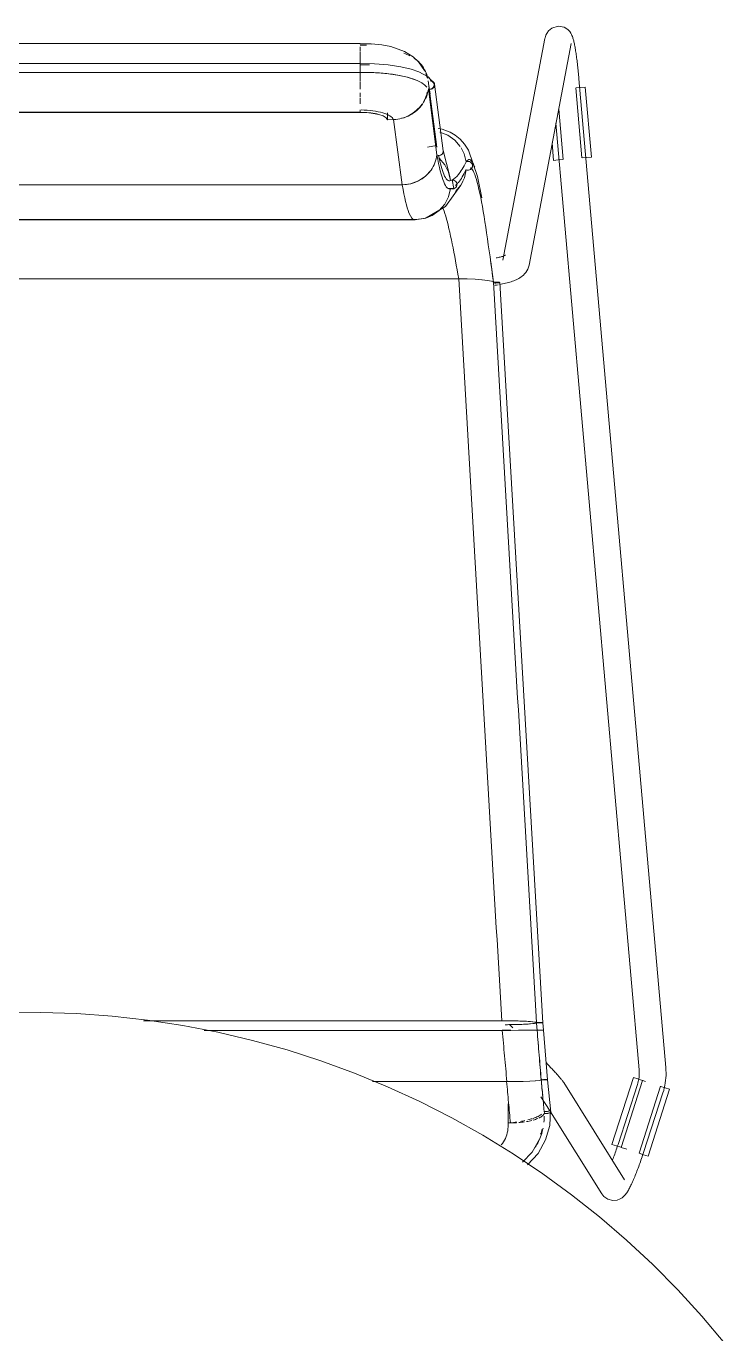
# Model space of a CAD drawing. Header units: millimetres. Extents: x 79795 to 317870, y -36033 to 97293.
# Drawn here: x 220552 to 220865, y 32008 to 32594 of the extents above; entities that cross this region are included whole.
import ezdxf

# ---------------------------------------------------------------- set-up
doc = ezdxf.new("R2010")
doc.units = ezdxf.units.MM
doc.header["$MEASUREMENT"] = 0
doc.layers.add('I-FURN', color=8, linetype='CONTINUOUS', lineweight=9)

msp = doc.modelspace()

# ---------------------------------------------------------------- linework, layer by layer
at = {"layer": 'I-FURN'}
for p, q in [((220785.97, 32591.92), (220785.22, 32590.84)), ((220787.55, 32593.24), (220785.97, 32591.92)), ((220787.55, 32593.24), (220790.3, 32594.08)), ((220790.3, 32594.08), (220793.06, 32593.59)), ((220793.06, 32593.59), (220794.71, 32592.55)), ((220794.71, 32592.55), (220795.57, 32591.64)), ((220795.57, 32591.64), (220796.04, 32590.94)), ((220701.5, 32586.3), (220406.65, 32586.3)), ((220701.5, 32586.3), (220706.53, 32586.19)), ((220701.5, 32586.13), (220701.5, 32586.3)), ((220701.5, 32586.28), (220701.5, 32586)), ((220706.53, 32586.19), (220711.35, 32585.68)), ((220784.41, 32588.48), (220765.59, 32489.19)), ((220777.38, 32486.96), (220796.2, 32586.25)), ((220784.5, 32588.9), (220784.41, 32588.48)), ((220784.63, 32589.42), (220784.5, 32588.9)), ((220784.85, 32590.04), (220784.63, 32589.42)), ((220785.22, 32590.84), (220784.85, 32590.04)), ((220796.04, 32590.94), (220796.35, 32590.38)), ((220796.35, 32590.38), (220796.56, 32589.9)), ((220796.56, 32589.9), (220796.73, 32589.48)), ((220796.73, 32589.48), (220796.87, 32589.07)), ((220796.87, 32589.07), (220797, 32588.68)), ((220797, 32588.68), (220797.11, 32588.28)), ((220797.11, 32588.28), (220797.22, 32587.88)), ((220797.22, 32587.88), (220797.33, 32587.47)), ((220797.33, 32587.47), (220797.43, 32587.04)), ((220797.43, 32587.04), (220797.52, 32586.6)), ((220797.52, 32586.6), (220797.62, 32586.14)), ((220797.62, 32586.14), (220797.72, 32585.66)), ((220701.5, 32584.81), (220701.5, 32583.05)), ((220701.5, 32582.78), (220701.5, 32580.2)), ((220701.5, 32577.02), (220701.5, 32580.04)), ((220701.5, 32580.03), (220701.5, 32577.02)), ((220711.35, 32585.68), (220715.39, 32584.89)), ((220715.39, 32584.89), (220721.44, 32582.76)), ((220721.44, 32582.76), (220725.32, 32580.37)), ((220725.32, 32580.37), (220727.79, 32578.08)), ((220797.72, 32585.66), (220797.81, 32585.16)), ((220797.81, 32585.16), (220797.91, 32584.65)), ((220797.91, 32584.65), (220798, 32584.12)), ((220798, 32584.12), (220798.09, 32583.56)), ((220798.09, 32583.56), (220798.18, 32583)), ((220798.18, 32583), (220798.28, 32582.41)), ((220798.28, 32582.41), (220798.37, 32581.81)), ((220798.37, 32581.81), (220798.46, 32581.19)), ((220798.46, 32581.19), (220798.55, 32580.55)), ((220798.55, 32580.55), (220798.64, 32579.9)), ((220798.64, 32579.9), (220798.72, 32579.24)), ((220701.5, 32577.26), (220406.65, 32577.26)), ((220701.5, 32577.26), (220708.04, 32577.17)), ((220701.5, 32577.19), (220701.5, 32577.26)), ((220701.5, 32577.26), (220701.5, 32573.3)), ((220701.5, 32576.99), (220701.5, 32577.19)), ((220701.5, 32576.69), (220701.5, 32576.99)), ((220701.5, 32576.3), (220701.5, 32576.69)), ((220701.5, 32575.85), (220701.5, 32576.3)), ((220701.5, 32575.35), (220701.5, 32575.85)), ((220701.5, 32574.85), (220701.5, 32575.35)), ((220701.5, 32574.38), (220701.5, 32574.85)), ((220701.5, 32573.96), (220701.5, 32574.38)), ((220708.04, 32577.17), (220714.16, 32576.68)), ((220714.16, 32576.68), (220719.79, 32575.83)), ((220719.79, 32575.83), (220724.48, 32574.74)), ((220724.48, 32574.74), (220727.93, 32573.57)), ((220727.79, 32578.08), (220730.47, 32574.18)), ((220730.47, 32574.18), (220730.57, 32573.98)), ((220798.72, 32579.24), (220798.81, 32578.57)), ((220798.81, 32578.57), (220798.9, 32577.88)), ((220798.9, 32577.88), (220798.98, 32577.18)), ((220798.98, 32577.18), (220799.06, 32576.47)), ((220799.06, 32576.47), (220799.15, 32575.75)), ((220799.15, 32575.75), (220799.23, 32575.02)), ((220799.23, 32575.02), (220799.3, 32574.29)), ((220799.3, 32574.29), (220799.38, 32573.55)), ((220406.65, 32573.3), (220701.5, 32573.3)), ((220701.5, 32573.63), (220701.5, 32573.96)), ((220701.5, 32573.41), (220701.5, 32573.63)), ((220701.5, 32573.3), (220701.5, 32573.41)), ((220701.5, 32569.51), (220701.5, 32573.33)), ((220701.5, 32573.33), (220701.5, 32569.51)), ((220707.73, 32573.22), (220701.5, 32573.3)), ((220701.5, 32569.32), (220701.5, 32565.76)), ((220714.29, 32572.69), (220707.73, 32573.22)), ((220718.3, 32572.09), (220714.29, 32572.69)), ((220722.74, 32571.13), (220718.3, 32572.09)), ((220726.17, 32570.03), (220722.74, 32571.13)), ((220727.93, 32573.57), (220732.05, 32571.39)), ((220732.05, 32571.39), (220734.6, 32568.49)), ((220735.96, 32539.85), (220732.11, 32569.55)), ((220732.27, 32568.36), (220732.89, 32563.58)), ((220799.38, 32573.55), (220799.45, 32572.81)), ((220799.45, 32572.81), (220799.53, 32572.06)), ((220799.53, 32572.06), (220799.6, 32571.31)), ((220799.6, 32571.31), (220799.66, 32570.56)), ((220799.66, 32570.56), (220799.68, 32570.4)), ((220838.62, 32127.08), (220799.68, 32570.4)), ((220701.5, 32564.13), (220701.5, 32562.29)), ((220732.14, 32566.01), (220735.98, 32536.31)), ((220738.81, 32538.21), (220734.95, 32567.99)), ((220798.26, 32566.42), (220801.02, 32535.01)), ((220798.38, 32566.43), (220800.45, 32566.61)), ((220800.45, 32566.61), (220802.49, 32566.79)), ((220802.49, 32566.79), (220805.25, 32535.38)), ((220701.5, 32561.77), (220701.5, 32559.31)), ((220792.57, 32534.27), (220790.59, 32556.87)), ((220701.5, 32555.46), (220406.65, 32555.46)), ((220406.65, 32555.4), (220701.5, 32555.4)), ((220701.5, 32555.4), (220704.54, 32555.29)), ((220704.54, 32555.29), (220707.39, 32554.97)), ((220707.39, 32554.97), (220709.88, 32554.46)), ((220709.88, 32554.46), (220711.87, 32553.79)), ((220711.87, 32553.79), (220713.22, 32553)), ((220713.22, 32553), (220713.86, 32552.14)), ((220713.86, 32552.14), (220713.86, 32555.15)), ((220713.86, 32552.14), (220716.57, 32552.21)), ((220716.57, 32552.21), (220720.43, 32522.93)), ((220789.38, 32550.53), (220826.67, 32126.03)), ((220738.35, 32547.89), (220736.57, 32548.12)), ((220740.87, 32545.15), (220737.36, 32546.55)), ((220741.95, 32546.59), (220738.35, 32547.89)), ((220743.95, 32542.97), (220740.87, 32545.15)), ((220744.22, 32545.25), (220741.95, 32546.59)), ((220746.38, 32543.47), (220744.22, 32545.25)), ((220735.83, 32540.63), (220731.77, 32539.83)), ((220738.76, 32538.45), (220738.57, 32538.89)), ((220746.43, 32540.15), (220743.95, 32542.97)), ((220748.38, 32541.23), (220746.38, 32543.47)), ((220748.17, 32536.83), (220746.85, 32539.5)), ((220750.19, 32538.4), (220748.38, 32541.23)), ((220787.65, 32541.79), (220788.34, 32533.9)), ((220736.45, 32536.15), (220736.95, 32536.11)), ((220736.95, 32536.11), (220737.44, 32536.19)), ((220739.47, 32531.94), (220736.97, 32534.81)), ((220737.44, 32536.19), (220737.89, 32536.38)), ((220737.89, 32536.38), (220738.27, 32536.69)), ((220738.27, 32536.69), (220738.57, 32537.07)), ((220738.57, 32537.07), (220738.76, 32537.51)), ((220738.82, 32537.98), (220738.76, 32538.45)), ((220738.76, 32537.51), (220738.82, 32537.98)), ((220738.79, 32538.29), (220741.76, 32526.68)), ((220749.08, 32533.2), (220748.17, 32536.83)), ((220749.08, 32533.2), (220749.55, 32533.36)), ((220749.55, 32533.36), (220749.08, 32533.2)), ((220750.05, 32533.41), (220749.55, 32533.36)), ((220749.55, 32533.36), (220750.05, 32533.4)), ((220750.54, 32533.33), (220750.05, 32533.41)), ((220750.05, 32533.4), (220750.54, 32533.33)), ((220754.18, 32526.69), (220750.19, 32538.4)), ((220750.54, 32533.33), (220750.99, 32533.13)), ((220751, 32533.14), (220750.54, 32533.33)), ((220750.99, 32533.13), (220751.38, 32532.83)), ((220751.39, 32532.83), (220751, 32533.14)), ((220790.38, 32534.08), (220788.34, 32533.9)), ((220792.45, 32534.26), (220790.38, 32534.08)), ((220803.21, 32535.2), (220801.14, 32535.02)), ((220805.25, 32535.38), (220803.21, 32535.2)), ((220730.86, 32526.8), (220733.35, 32529.54)), ((220741.23, 32528.54), (220739.47, 32531.94)), ((220742.12, 32524.83), (220741.23, 32528.54)), ((220749.13, 32529.71), (220748.34, 32526.1)), ((220748.35, 32526.1), (220749.13, 32529.71)), ((220749.6, 32529.56), (220749.13, 32529.71)), ((220749.13, 32529.71), (220749.6, 32529.56)), ((220750.1, 32529.53), (220749.6, 32529.56)), ((220749.6, 32529.56), (220750.1, 32529.53)), ((220750.59, 32529.62), (220750.1, 32529.53)), ((220750.1, 32529.53), (220750.6, 32529.62)), ((220751.04, 32529.83), (220750.59, 32529.62)), ((220750.6, 32529.62), (220751.05, 32529.83)), ((220751.42, 32530.15), (220751.04, 32529.83)), ((220751.05, 32529.83), (220751.42, 32530.15)), ((220751.38, 32532.83), (220751.68, 32532.43)), ((220751.69, 32532.43), (220751.39, 32532.83)), ((220751.71, 32530.55), (220751.42, 32530.15)), ((220751.42, 32530.15), (220751.71, 32530.55)), ((220751.68, 32532.43), (220751.88, 32531.98)), ((220751.88, 32531.98), (220751.69, 32532.43)), ((220751.89, 32531.01), (220751.71, 32530.55)), ((220751.71, 32530.55), (220751.9, 32531.01)), ((220751.88, 32531.98), (220751.95, 32531.5)), ((220751.95, 32531.5), (220751.88, 32531.98)), ((220751.95, 32531.5), (220751.89, 32531.01)), ((220751.9, 32531.01), (220751.95, 32531.5)), ((220720.43, 32522.93), (220387.72, 32522.93)), ((220387.72, 32522.93), (220720.43, 32522.93)), ((220720.43, 32522.93), (220724.2, 32523.41)), ((220724.2, 32523.41), (220727.75, 32524.72)), ((220727.75, 32524.72), (220730.86, 32526.8)), ((220739.77, 32513.16), (220746.75, 32522.7)), ((220741.05, 32521.31), (220743.93, 32521.35)), ((220741.23, 32517.61), (220742.12, 32521.32)), ((220741.76, 32526.68), (220742.09, 32524.81)), ((220742.12, 32524.83), (220742.59, 32524.99)), ((220742.59, 32524.99), (220742.12, 32524.83)), ((220742.59, 32521.16), (220742.12, 32521.32)), ((220742.12, 32521.32), (220742.59, 32521.16)), ((220742.59, 32524.99), (220743.08, 32525.03)), ((220743.09, 32525.03), (220742.59, 32524.99)), ((220743.63, 32521.22), (220742.8, 32525.11)), ((220743.08, 32525.03), (220743.58, 32524.94)), ((220743.58, 32521.21), (220743.08, 32521.12)), ((220743.58, 32524.95), (220743.09, 32525.03)), ((220743.09, 32521.12), (220743.58, 32521.2)), ((220744.03, 32524.75), (220743.58, 32524.95)), ((220743.58, 32524.94), (220744.03, 32524.74)), ((220744.03, 32521.41), (220743.58, 32521.21)), ((220743.58, 32521.2), (220744.03, 32521.41)), ((220744.41, 32524.43), (220744.03, 32524.75)), ((220744.03, 32524.74), (220744.41, 32524.43)), ((220744.41, 32521.72), (220744.03, 32521.41)), ((220744.03, 32521.41), (220744.41, 32521.72)), ((220746.69, 32522.78), (220744.3, 32519.94)), ((220744.3, 32519.94), (220746.71, 32522.77)), ((220744.41, 32524.43), (220744.7, 32524.03)), ((220744.71, 32524.03), (220744.41, 32524.43)), ((220744.7, 32522.12), (220744.41, 32521.72)), ((220744.41, 32521.72), (220744.71, 32522.12)), ((220744.7, 32524.03), (220744.89, 32523.57)), ((220744.89, 32522.59), (220744.7, 32522.12)), ((220744.9, 32523.57), (220744.71, 32524.03)), ((220744.71, 32522.12), (220744.9, 32522.58)), ((220744.89, 32523.57), (220744.96, 32523.08)), ((220744.96, 32523.08), (220744.89, 32522.59)), ((220744.96, 32523.08), (220744.9, 32523.57)), ((220744.9, 32522.58), (220744.96, 32523.08)), ((220748.34, 32526.1), (220746.69, 32522.78)), ((220746.71, 32522.77), (220748.35, 32526.1)), ((220746.75, 32522.7), (220747.64, 32524.45)), ((220756.08, 32517.03), (220754.18, 32526.69)), ((220741.22, 32517.61), (220739.47, 32514.22)), ((220739.47, 32514.21), (220741.23, 32517.61)), ((220743.08, 32521.12), (220742.59, 32521.16)), ((220742.59, 32521.16), (220743.09, 32521.12)), ((220731.12, 32508.05), (220739.77, 32513.16)), ((220736.96, 32511.35), (220733.83, 32509.18)), ((220733.83, 32509.17), (220736.97, 32511.34)), ((220739.47, 32514.22), (220736.96, 32511.35)), ((220736.97, 32511.34), (220739.47, 32514.21)), ((220726.47, 32507.33), (220381.68, 32507.33)), ((220381.68, 32507.33), (220726.47, 32507.33)), ((220382.22, 32507.18), (220687.02, 32507.18)), ((220687.02, 32507.18), (220725.93, 32507.18)), ((220725.93, 32507.18), (220730.97, 32507.98)), ((220730.26, 32507.81), (220726.47, 32507.33)), ((220726.47, 32507.33), (220730.26, 32507.8)), ((220733.83, 32509.18), (220730.26, 32507.81)), ((220730.26, 32507.8), (220733.83, 32509.17)), ((220730.97, 32507.98), (220734.14, 32509.35)), ((220763.04, 32490.22), (220762.55, 32490.12)), ((220763.51, 32490.32), (220763.04, 32490.22)), ((220763.96, 32490.42), (220763.51, 32490.32)), ((220764.38, 32490.53), (220763.96, 32490.42)), ((220764.78, 32490.64), (220764.38, 32490.53)), ((220765.14, 32490.74), (220764.78, 32490.64)), ((220765.48, 32490.85), (220765.14, 32490.74)), ((220765.78, 32490.96), (220765.48, 32490.85)), ((220766.05, 32491.06), (220765.78, 32490.96)), ((220766.28, 32491.16), (220766.05, 32491.06)), ((220766.48, 32491.24), (220766.28, 32491.16)), ((220766.63, 32491.32), (220766.48, 32491.24)), ((220766.72, 32491.36), (220766.63, 32491.32)), ((220766.79, 32491.41), (220766.72, 32491.36)), ((220766.81, 32491.42), (220766.79, 32491.41)), ((220777.38, 32486.96), (220777.13, 32485.97)), ((220745.78, 32480.83), (220362.38, 32480.83)), ((220362.38, 32480.83), (220745.78, 32480.83)), ((220749.54, 32480.77), (220745.78, 32480.83)), ((220745.85, 32480.83), (220749.55, 32480.77)), ((220753.08, 32480.62), (220749.54, 32480.77)), ((220749.61, 32480.77), (220753.08, 32480.62)), ((220756.18, 32480.38), (220753.08, 32480.62)), ((220753.13, 32480.62), (220756.18, 32480.38)), ((220758.68, 32480.07), (220756.18, 32480.38)), ((220756.21, 32480.38), (220758.68, 32480.07)), ((220771.58, 32480.38), (220771.02, 32480.13)), ((220772.14, 32480.66), (220771.58, 32480.38)), ((220772.67, 32480.95), (220772.14, 32480.66)), ((220773.21, 32481.27), (220772.67, 32480.95)), ((220773.75, 32481.63), (220773.21, 32481.27)), ((220774.28, 32482.03), (220773.75, 32481.63)), ((220774.81, 32482.48), (220774.28, 32482.03)), ((220775.33, 32483), (220774.81, 32482.48)), ((220775.84, 32483.6), (220775.33, 32483)), ((220776.32, 32484.29), (220775.84, 32483.6)), ((220776.76, 32485.08), (220776.32, 32484.29)), ((220777.13, 32485.97), (220776.76, 32485.08)), ((220760.42, 32479.7), (220758.68, 32480.07)), ((220758.69, 32480.07), (220760.42, 32479.7)), ((220761.33, 32479.3), (220760.42, 32479.7)), ((220760.42, 32479.7), (220761.33, 32479.3)), ((220761.8, 32479.32), (220761.33, 32479.3)), ((220761.33, 32479.3), (220761.8, 32479.32)), ((220762.29, 32479.32), (220761.8, 32479.32)), ((220761.8, 32479.32), (220762.3, 32479.32)), ((220761.83, 32478.9), (220762.33, 32478.9)), ((220762.34, 32478.9), (220761.84, 32478.9)), ((220762.67, 32477.98), (220761.94, 32477.88)), ((220762.79, 32479.31), (220762.29, 32479.32)), ((220762.3, 32479.32), (220762.79, 32479.31)), ((220762.33, 32478.9), (220762.82, 32478.91)), ((220762.83, 32478.91), (220762.34, 32478.9)), ((220763.38, 32478.09), (220762.67, 32477.98)), ((220763.24, 32479.29), (220762.79, 32479.31)), ((220762.79, 32479.31), (220763.24, 32479.29)), ((220762.82, 32478.91), (220763.27, 32478.93)), ((220763.28, 32478.93), (220762.83, 32478.91)), ((220763.63, 32479.26), (220763.24, 32479.29)), ((220763.24, 32479.29), (220763.63, 32479.26)), ((220763.27, 32478.93), (220763.65, 32478.96)), ((220763.66, 32478.96), (220763.28, 32478.93)), ((220763.92, 32479.22), (220763.63, 32479.26)), ((220763.63, 32479.26), (220763.93, 32479.22)), ((220763.65, 32478.96), (220763.94, 32479.01)), ((220763.95, 32479.01), (220763.66, 32478.96)), ((220764.12, 32479.17), (220763.92, 32479.22)), ((220763.93, 32479.22), (220764.12, 32479.17)), ((220763.94, 32479.01), (220764.13, 32479.06)), ((220764.13, 32479.06), (220763.95, 32479.01)), ((220764.78, 32478.33), (220764.09, 32478.2)), ((220764.19, 32479.11), (220764.12, 32479.17)), ((220764.12, 32479.17), (220764.19, 32479.11)), ((220764.13, 32479.06), (220764.19, 32479.11)), ((220764.19, 32479.11), (220764.13, 32479.06)), ((220783.48, 32147.2), (220764.19, 32479.11)), ((220765.46, 32478.46), (220764.78, 32478.33)), ((220766.13, 32478.61), (220765.46, 32478.46)), ((220766.79, 32478.76), (220766.13, 32478.61)), ((220767.43, 32478.92), (220766.79, 32478.76)), ((220768.06, 32479.09), (220767.43, 32478.92)), ((220768.68, 32479.28), (220768.06, 32479.09)), ((220769.28, 32479.47), (220768.68, 32479.28)), ((220769.87, 32479.68), (220769.28, 32479.47)), ((220770.45, 32479.9), (220769.87, 32479.68)), ((220771.02, 32480.13), (220770.45, 32479.9)), ((220558.39, 32151.77), (220542.4, 32151.62)), ((220574.39, 32151.28), (220558.39, 32151.77)), ((220590.34, 32150.14), (220574.39, 32151.28)), ((220606.25, 32148.38), (220590.34, 32150.14)), ((220765.03, 32148.1), (220604.45, 32148.1)), ((220604.45, 32148.1), (220765.03, 32148.1)), ((220622.06, 32145.97), (220606.25, 32148.38)), ((220637.77, 32142.94), (220622.06, 32145.97)), ((220768.81, 32148.07), (220765.03, 32148.1)), ((220766.57, 32146.31), (220768.82, 32146.34)), ((220769.99, 32144.93), (220768.52, 32146.46)), ((220772.38, 32147.99), (220768.81, 32148.07)), ((220768.82, 32146.34), (220772.37, 32146.41)), ((220772.37, 32146.41), (220775.49, 32146.54)), ((220775.51, 32147.87), (220772.38, 32147.99)), ((220775.49, 32146.54), (220777.99, 32146.7)), ((220778.01, 32147.71), (220775.51, 32147.87)), ((220777.99, 32146.7), (220779.74, 32146.89)), ((220779.76, 32147.51), (220778.01, 32147.71)), ((220779.74, 32146.89), (220780.64, 32147.1)), ((220780.65, 32147.3), (220779.76, 32147.51)), ((220780.64, 32147.1), (220781.11, 32147.09)), ((220781.12, 32147.31), (220780.65, 32147.3)), ((220781.11, 32147.09), (220781.6, 32147.09)), ((220781.61, 32147.31), (220781.12, 32147.31)), ((220781.6, 32147.09), (220782.09, 32147.1)), ((220782.1, 32147.31), (220781.61, 32147.31)), ((220782.09, 32147.1), (220782.55, 32147.11)), ((220782.55, 32147.3), (220782.1, 32147.31)), ((220782.93, 32147.28), (220782.55, 32147.3)), ((220782.55, 32147.11), (220782.93, 32147.13)), ((220783.23, 32147.26), (220782.93, 32147.28)), ((220782.93, 32147.13), (220783.22, 32147.15)), ((220783.22, 32147.15), (220783.41, 32147.17)), ((220783.42, 32147.23), (220783.23, 32147.26)), ((220783.41, 32147.17), (220783.48, 32147.2)), ((220783.48, 32147.2), (220783.42, 32147.23)), ((220783.49, 32147.2), (220783.75, 32143.84)), ((220765.29, 32143.78), (220631.55, 32143.78)), ((220631.55, 32143.78), (220765.29, 32143.78)), ((220653.35, 32139.28), (220637.77, 32142.94)), ((220769.08, 32143.78), (220765.29, 32143.78)), ((220765.29, 32143.78), (220769.08, 32143.78)), ((220765.3, 32143.91), (220769.08, 32143.91)), ((220769.08, 32143.91), (220765.3, 32143.91)), ((220772.64, 32143.79), (220769.08, 32143.78)), ((220769.08, 32143.78), (220772.65, 32143.79)), ((220772.64, 32143.9), (220775.76, 32143.89)), ((220775.77, 32143.89), (220772.64, 32143.9)), ((220775.78, 32143.8), (220772.65, 32143.79)), ((220772.65, 32143.79), (220775.78, 32143.8)), ((220775.76, 32143.89), (220778.26, 32143.88)), ((220778.27, 32143.88), (220775.77, 32143.89)), ((220778.28, 32143.81), (220775.78, 32143.8)), ((220775.78, 32143.8), (220778.28, 32143.81)), ((220778.26, 32143.88), (220780.01, 32143.87)), ((220780.02, 32143.87), (220778.27, 32143.88)), ((220780.03, 32143.82), (220778.28, 32143.81)), ((220778.28, 32143.81), (220780.03, 32143.82)), ((220780.92, 32143.84), (220780.03, 32143.82)), ((220780.03, 32143.82), (220780.92, 32143.84)), ((220780.91, 32143.85), (220781.38, 32143.85)), ((220781.38, 32143.85), (220780.91, 32143.85)), ((220781.39, 32143.84), (220780.92, 32143.84)), ((220780.92, 32143.84), (220781.39, 32143.84)), ((220781.38, 32143.85), (220781.88, 32143.85)), ((220781.88, 32143.85), (220781.38, 32143.85)), ((220781.88, 32143.84), (220781.39, 32143.84)), ((220781.39, 32143.84), (220781.89, 32143.84)), ((220781.88, 32143.85), (220782.37, 32143.85)), ((220782.37, 32143.85), (220781.88, 32143.85)), ((220782.37, 32143.84), (220781.88, 32143.84)), ((220781.89, 32143.84), (220782.38, 32143.84)), ((220782.37, 32143.85), (220782.82, 32143.85)), ((220782.82, 32143.85), (220782.37, 32143.85)), ((220782.82, 32143.84), (220782.37, 32143.84)), ((220782.38, 32143.84), (220782.83, 32143.84)), ((220782.82, 32143.85), (220783.2, 32143.85)), ((220783.2, 32143.85), (220782.82, 32143.85)), ((220783.21, 32143.84), (220782.82, 32143.84)), ((220782.83, 32143.84), (220783.21, 32143.84)), ((220783.5, 32143.84), (220783.21, 32143.84)), ((220783.21, 32143.84), (220783.5, 32143.84)), ((220783.68, 32143.85), (220783.75, 32143.84)), ((220783.76, 32143.84), (220783.69, 32143.85)), ((220783.75, 32143.84), (220783.69, 32143.84)), ((220783.69, 32143.84), (220783.76, 32143.84)), ((220785.58, 32121.64), (220783.76, 32143.84)), ((220668.76, 32135), (220653.35, 32139.28)), ((220683.99, 32130.11), (220668.76, 32135)), ((220699.02, 32124.61), (220683.99, 32130.11)), ((220785.55, 32128.68), (220785.11, 32129.15)), ((220785.99, 32128.22), (220785.55, 32128.68)), ((220713.81, 32118.51), (220699.02, 32124.61)), ((220786.41, 32127.77), (220785.99, 32128.22)), ((220786.82, 32127.32), (220786.41, 32127.77)), ((220787.23, 32126.89), (220786.82, 32127.32)), ((220787.62, 32126.46), (220787.23, 32126.89)), ((220788, 32126.05), (220787.62, 32126.46)), ((220788.37, 32125.65), (220788, 32126.05)), ((220788.72, 32125.26), (220788.37, 32125.65)), ((220789.06, 32124.88), (220788.72, 32125.26)), ((220789.39, 32124.51), (220789.06, 32124.88)), ((220789.71, 32124.16), (220789.39, 32124.51)), ((220790.01, 32123.83), (220789.71, 32124.16)), ((220790.3, 32123.5), (220790.01, 32123.83)), ((220790.57, 32123.2), (220790.3, 32123.5)), ((220790.83, 32122.9), (220790.57, 32123.2)), ((220791.07, 32122.62), (220790.83, 32122.9)), ((220791.3, 32122.35), (220791.07, 32122.62)), ((220824.19, 32122.61), (220814.5, 32092.61)), ((220824.19, 32122.61), (220826.14, 32121.98)), ((220826.63, 32122.72), (220826.55, 32122.07)), ((220826.69, 32123.38), (220826.63, 32122.72)), ((220826.67, 32126.03), (220826.72, 32125.37)), ((220826.73, 32124.04), (220826.69, 32123.38)), ((220826.72, 32125.37), (220826.74, 32124.71)), ((220826.74, 32124.71), (220826.73, 32124.04)), ((220838.55, 32121.33), (220838.66, 32122.46)), ((220838.63, 32127.03), (220838.63, 32127.08)), ((220838.71, 32125.89), (220838.63, 32127.03)), ((220838.66, 32122.46), (220838.72, 32123.6)), ((220838.74, 32124.75), (220838.71, 32125.89)), ((220838.72, 32123.6), (220838.74, 32124.75)), ((220707.12, 32120.81), (220767.23, 32120.81)), ((220767.23, 32120.81), (220707.12, 32120.81)), ((220728.35, 32111.83), (220713.81, 32118.51)), ((220767.23, 32120.81), (220771, 32120.84)), ((220771, 32120.84), (220767.35, 32120.81)), ((220771.09, 32120.84), (220774.53, 32120.91)), ((220774.53, 32120.91), (220771.09, 32120.84)), ((220774.53, 32120.91), (220777.63, 32121.03)), ((220777.67, 32121.03), (220774.6, 32120.91)), ((220777.63, 32121.03), (220780.11, 32121.18)), ((220780.11, 32121.18), (220777.67, 32121.03)), ((220780.11, 32121.18), (220781.84, 32121.36)), ((220781.84, 32121.36), (220780.13, 32121.18)), ((220781.84, 32121.36), (220782.73, 32121.55)), ((220782.73, 32121.55), (220781.85, 32121.36)), ((220782.73, 32121.55), (220783.2, 32121.54)), ((220783.2, 32121.54), (220782.73, 32121.55)), ((220782.74, 32121.74), (220783.22, 32121.74)), ((220783.22, 32121.74), (220782.75, 32121.74)), ((220783.2, 32121.54), (220783.7, 32121.54)), ((220783.7, 32121.54), (220783.2, 32121.54)), ((220783.7, 32121.54), (220784.19, 32121.54)), ((220784.19, 32121.54), (220783.7, 32121.54)), ((220783.71, 32121.75), (220784.2, 32121.74)), ((220784.21, 32121.74), (220783.72, 32121.75)), ((220784.19, 32121.54), (220784.65, 32121.55)), ((220784.64, 32121.55), (220784.19, 32121.54)), ((220784.2, 32121.74), (220784.66, 32121.73)), ((220784.66, 32121.73), (220784.21, 32121.74)), ((220785.03, 32121.57), (220784.64, 32121.55)), ((220784.65, 32121.55), (220785.03, 32121.57)), ((220785.04, 32121.71), (220784.66, 32121.73)), ((220784.66, 32121.73), (220785.04, 32121.71)), ((220785.03, 32121.57), (220785.33, 32121.59)), ((220785.32, 32121.59), (220785.03, 32121.57)), ((220785.33, 32121.69), (220785.04, 32121.71)), ((220785.04, 32121.71), (220785.33, 32121.69)), ((220785.52, 32121.67), (220785.33, 32121.69)), ((220785.33, 32121.69), (220785.52, 32121.67)), ((220785.33, 32121.59), (220785.52, 32121.62)), ((220785.58, 32121.64), (220785.51, 32121.62)), ((220785.58, 32121.64), (220785.52, 32121.67)), ((220785.52, 32121.67), (220785.58, 32121.64)), ((220785.52, 32121.62), (220785.58, 32121.64)), ((220787.01, 32107.15), (220785.58, 32121.64)), ((220791.52, 32122.1), (220791.3, 32122.35)), ((220791.72, 32121.86), (220791.52, 32122.1)), ((220791.91, 32121.63), (220791.72, 32121.86)), ((220792.09, 32121.41), (220791.91, 32121.63)), ((220792.26, 32121.19), (220792.09, 32121.41)), ((220792.43, 32120.96), (220792.26, 32121.19)), ((220792.62, 32120.7), (220792.43, 32120.96)), ((220792.83, 32120.38), (220792.62, 32120.7)), ((220820.14, 32076.79), (220792.83, 32120.38)), ((220825.93, 32119.46), (220817.22, 32092.65)), ((220818.54, 32091.3), (220828.23, 32121.31)), ((220825.94, 32119.49), (220825.93, 32119.46)), ((220826.13, 32120.13), (220825.94, 32119.49)), ((220826.29, 32120.77), (220826.13, 32120.13)), ((220826.14, 32121.98), (220828.11, 32121.34)), ((220826.43, 32121.41), (220826.29, 32120.77)), ((220826.55, 32122.07), (220826.43, 32121.41)), ((220836.3, 32118.7), (220826.61, 32088.69)), ((220828.33, 32121.27), (220829.49, 32120.9)), ((220840.34, 32117.4), (220830.65, 32087.39)), ((220836.42, 32118.66), (220838.39, 32118.03)), ((220837.34, 32115.76), (220837.67, 32116.85)), ((220837.67, 32116.85), (220837.96, 32117.95)), ((220837.96, 32117.95), (220838.2, 32119.07)), ((220838.2, 32119.07), (220838.4, 32120.2)), ((220838.39, 32118.03), (220840.34, 32117.4)), ((220838.4, 32120.2), (220838.55, 32121.33)), ((220742.61, 32104.58), (220728.35, 32111.83)), ((220767.94, 32101.02), (220767.94, 32110.77)), ((220782.66, 32114), (220786.7, 32107.56)), ((220828.63, 32088.94), (220837.34, 32115.76)), ((220786.88, 32108.04), (220786.6, 32101.14)), ((220786.94, 32107.19), (220809.97, 32070.42)), ((220756.56, 32096.75), (220742.61, 32104.58)), ((220768.93, 32102.26), (220767.89, 32102.26)), ((220786.6, 32101.14), (220784.72, 32094.62)), ((220770.2, 32088.38), (220756.56, 32096.75)), ((220782.02, 32095.02), (220778.65, 32089.19)), ((220784.72, 32094.62), (220781.33, 32088.61)), ((220783.48, 32079.47), (220770.2, 32088.38)), ((220778.65, 32089.19), (220774.38, 32084.72)), ((220781.33, 32088.61), (220776.59, 32083.45)), ((220816.45, 32091.97), (220814.5, 32092.61)), ((220815.24, 32086.94), (220815.48, 32087.58)), ((220815.48, 32087.58), (220815.71, 32088.24)), ((220815.71, 32088.24), (220815.95, 32088.91)), ((220815.95, 32088.91), (220816.18, 32089.58)), ((220816.18, 32089.58), (220816.42, 32090.26)), ((220816.42, 32090.26), (220816.65, 32090.94)), ((220818.42, 32091.34), (220816.45, 32091.97)), ((220816.65, 32090.94), (220816.88, 32091.63)), ((220816.88, 32091.63), (220817.11, 32092.32)), ((220817.11, 32092.32), (220817.22, 32092.65)), ((220818.64, 32091.27), (220821.12, 32090.47)), ((220828.7, 32088.02), (220826.73, 32088.66)), ((220827.99, 32087.01), (220828.23, 32087.75)), ((220828.23, 32087.75), (220828.48, 32088.49)), ((220828.48, 32088.49), (220828.63, 32088.94)), ((220830.65, 32087.39), (220828.7, 32088.02)), ((220814.77, 32085.68), (220815.01, 32086.3)), ((220815.01, 32086.3), (220815.24, 32086.94)), ((220825.96, 32081.34), (220826.22, 32082.02)), ((220826.22, 32082.02), (220826.47, 32082.71)), ((220826.47, 32082.71), (220826.73, 32083.41)), ((220826.73, 32083.41), (220826.98, 32084.11)), ((220826.98, 32084.11), (220827.24, 32084.83)), ((220827.24, 32084.83), (220827.49, 32085.55)), ((220827.49, 32085.55), (220827.74, 32086.28)), ((220827.74, 32086.28), (220827.99, 32087.01)), ((220796.4, 32070.03), (220783.48, 32079.47)), ((220823.49, 32075.34), (220823.73, 32075.87)), ((220823.73, 32075.87), (220823.97, 32076.41)), ((220823.97, 32076.41), (220824.21, 32076.97)), ((220824.21, 32076.97), (220824.46, 32077.55)), ((220824.46, 32077.55), (220824.7, 32078.15)), ((220824.7, 32078.15), (220824.95, 32078.76)), ((220824.95, 32078.76), (220825.2, 32079.38)), ((220825.2, 32079.38), (220825.46, 32080.02)), ((220825.46, 32080.02), (220825.71, 32080.68)), ((220825.71, 32080.68), (220825.96, 32081.34)), ((220808.94, 32060.09), (220796.4, 32070.03)), ((220810.86, 32069.3), (220809.97, 32070.42)), ((220819.72, 32069.27), (220820.18, 32069.73)), ((220820.18, 32069.73), (220820.55, 32070.16)), ((220820.55, 32070.16), (220820.86, 32070.56)), ((220820.86, 32070.56), (220821.14, 32070.95)), ((220821.14, 32070.95), (220821.4, 32071.34)), ((220821.4, 32071.34), (220821.64, 32071.73)), ((220821.64, 32071.73), (220821.88, 32072.13)), ((220821.88, 32072.13), (220822.11, 32072.54)), ((220822.11, 32072.54), (220822.34, 32072.97)), ((220822.34, 32072.97), (220822.56, 32073.41)), ((220822.56, 32073.41), (220822.79, 32073.86)), ((220822.79, 32073.86), (220823.02, 32074.34)), ((220823.02, 32074.34), (220823.26, 32074.83)), ((220823.26, 32074.83), (220823.49, 32075.34)), ((220810.86, 32069.3), (220812.59, 32068.07)), ((220812.59, 32068.07), (220814.82, 32067.49)), ((220814.82, 32067.49), (220816.8, 32067.66)), ((220816.8, 32067.66), (220818.18, 32068.18)), ((220818.18, 32068.18), (220819.09, 32068.75)), ((220819.09, 32068.75), (220819.72, 32069.27)), ((220821.06, 32049.65), (220808.94, 32060.09)), ((220832.76, 32038.74), (220821.06, 32049.65)), ((220844.01, 32027.36), (220832.76, 32038.74)), ((220854.8, 32015.55), (220844.01, 32027.36)), ((220865.1, 32003.31), (220854.8, 32015.55))]:
    msp.add_line(p, q, dxfattribs=at)
for centre, major_axis, ratio, start_param, end_param in [((220701.5, 32582.02), (12.4, 0), 0.287441, 1.332781, 1.570796), ((220701.5, 32570.55), (0, 15.75), 0.000004, 3.431839, 3.614078), ((220736.86, 32537.98), (1.96, 0), 0.955139, 4.501447, 6.790779), ((220720.3, 32538), (15.78, 0), 0.955139, 5.929149, 6.170649), ((220720.3, 32538), (15.78, 0), 0.955139, 4.720632, 5.68731), ((220720.3, 32538), (15.78, 0), 0.955139, 5.687432, 5.928979)]:
    msp.add_ellipse(centre, major_axis=major_axis, ratio=ratio, start_param=start_param, end_param=end_param, dxfattribs=at)
for points in [[(220701.5, 32586.21), (220703.22, 32586.21), (220704.89, 32586.14), (220706.47, 32585.99)], [(220723.89, 32580.82), (220723, 32581.25), (220722.08, 32581.65), (220721.11, 32581.89)], [(220701.5, 32576.73), (220702.93, 32576.75), (220704.35, 32576.75), (220705.77, 32576.71)], [(220731.05, 32572.89), (220731.29, 32572.26), (220731.45, 32571.61), (220731.59, 32570.95)], [(220716.57, 32552.21), (220717.87, 32552.25), (220720.37, 32552.61), (220723.97, 32554.02), (220727.11, 32556.21), (220729.64, 32559.05), (220731.41, 32562.39), (220731.99, 32564.77), (220732.14, 32566.01)], [(220731.67, 32564.49), (220731.36, 32563.1), (220730.86, 32561.74), (220730.16, 32560.48)], [(220732.9, 32565.82), (220732.73, 32565.81), (220732.56, 32565.81), (220732.4, 32565.85)], [(220709.88, 32554.51), (220707.83, 32555.05), (220705.11, 32555.34), (220702.34, 32555.43)], [(220742.12, 32521.32), (220741.09, 32520.77), (220739.05, 32522.74), (220737, 32530.8), (220735.98, 32536.31)], [(220725.93, 32507.18), (220726.11, 32507.18), (220726.29, 32507.23), (220726.47, 32507.33)], [(220761.31, 32479.31), (220760.92, 32482.37), (220760.54, 32485.46), (220760.15, 32488.52)], [(220745.85, 32480.83), (220749.05, 32425.47), (220752.25, 32370.05), (220755.44, 32314.59)], [(220761.33, 32479.3), (220764.55, 32424.06), (220770.99, 32313.47), (220777.43, 32202.71), (220780.65, 32147.3)], [(220755.44, 32314.59), (220758.64, 32259.13), (220761.83, 32203.62), (220765.03, 32148.1)], [(220780.91, 32143.85), (220780.86, 32144.39), (220780.77, 32145.48), (220780.68, 32146.56), (220780.64, 32147.1)], [(220780.92, 32143.84), (220780.87, 32144.41), (220780.78, 32145.57), (220780.69, 32146.72), (220780.65, 32147.3)], [(220765.29, 32143.78), (220765.64, 32139.95), (220765.98, 32136.11), (220766.32, 32132.29)], [(220780.92, 32143.84), (220781.22, 32140.12), (220781.82, 32132.68), (220782.43, 32125.26), (220782.73, 32121.55)], [(220781.43, 32137.53), (220781.47, 32137.12), (220781.5, 32136.71), (220781.54, 32136.3)], [(220766.32, 32132.29), (220766.67, 32128.46), (220767.01, 32124.63), (220767.35, 32120.81)], [(220781.84, 32132.69), (220782.14, 32129.03), (220782.44, 32125.38), (220782.74, 32121.74)], [(220768.93, 32102.26), (220768.67, 32105.29), (220768.13, 32111.43), (220767.54, 32117.68), (220767.23, 32120.81)], [(220784.17, 32106.59), (220783.93, 32109.04), (220783.45, 32113.99), (220782.97, 32119.02), (220782.73, 32121.55)], [(220783.45, 32114.65), (220783.22, 32117), (220782.98, 32119.36), (220782.75, 32121.74)], [(220783.27, 32105.43), (220782.85, 32105.08), (220782.29, 32104.74), (220781.62, 32104.43)], [(220784.17, 32106.59), (220784.02, 32106.2), (220783.74, 32105.83), (220783.31, 32105.47)], [(220784.14, 32105.36), (220784.14, 32104.43), (220784.09, 32103.51), (220784, 32102.59)], [(220784.02, 32103.82), (220784.07, 32104.32), (220784.08, 32104.82), (220784.08, 32105.33)], [(220767.89, 32102.26), (220767.93, 32101.75), (220767.95, 32101.25), (220767.94, 32100.74)], [(220771.73, 32102.36), (220770.82, 32102.3), (220769.89, 32102.27), (220768.93, 32102.26)], [(220770.34, 32102.5), (220770.82, 32102.55), (220771.29, 32102.61), (220771.76, 32102.68)], [(220775.29, 32102.73), (220774.44, 32102.6), (220773.57, 32102.49), (220772.65, 32102.43)], [(220773.46, 32102.94), (220774.15, 32103.06), (220774.8, 32103.19), (220775.46, 32103.33)], [(220778.52, 32103.36), (220777.78, 32103.17), (220776.97, 32103.01), (220776.14, 32102.86)], [(220776.78, 32103.64), (220777.46, 32103.8), (220778.15, 32103.98), (220778.8, 32104.17)], [(220781.17, 32104.23), (220780.58, 32103.98), (220779.92, 32103.75), (220779.19, 32103.54)], [(220782.5, 32097.2), (220782.77, 32097.91), (220782.95, 32098.63), (220783.08, 32099.37)]]:
    msp.add_open_spline(points, degree=3, dxfattribs=at)
for points, knots in [([(220731.92, 32570.66), (220731.76, 32571.43), (220731.2, 32573.34), (220729.64, 32576.2), (220727.63, 32578.38), (220726.25, 32579.39), (220725.85, 32579.66)], [0.0592823, 0.0592823, 0.0592823, 0.0592823, 0.1666667, 0.3333333, 0.5, 0.565028, 0.565028, 0.565028, 0.565028]), ([(220701.5, 32573.33), (220703.85, 32573.37), (220708.5, 32573.3), (220715.36, 32572.67), (220721.5, 32571.56), (220726.57, 32570.03), (220729.9, 32568.32), (220731.16, 32567.15), (220731.53, 32566.65)], [-1, -1, -1, -1, -0.8333333, -0.6666667, -0.5, -0.3333333, -0.1666667, -0.0503849, -0.0503849, -0.0503849, -0.0503849]), ([(220732.14, 32566.01), (220732.28, 32565.95), (220732.49, 32565.88), (220732.77, 32565.83), (220733.06, 32565.82), (220733.35, 32565.86), (220733.65, 32565.94), (220733.91, 32566.05), (220734.23, 32566.25), (220734.55, 32566.56), (220734.78, 32566.93), (220734.92, 32567.28), (220734.97, 32567.59), (220734.97, 32567.87), (220734.94, 32568.13), (220734.86, 32568.38), (220734.75, 32568.63), (220734.56, 32568.93), (220734.24, 32569.24), (220733.84, 32569.45), (220733.48, 32569.55), (220733.22, 32569.59), (220733.06, 32569.59), (220732.99, 32569.59)], [0, 0, 0, 0, 0.0555556, 0.0833333, 0.1111111, 0.1666667, 0.1944444, 0.2222222, 0.2777778, 0.3333333, 0.3888889, 0.4444444, 0.4791667, 0.5138889, 0.5486111, 0.5833333, 0.6180556, 0.6527778, 0.7222222, 0.7916667, 0.8263889, 0.8611111, 0.8888889, 0.8888889, 0.8888889, 0.8888889]), ([(220732.9, 32569.58), (220733.06, 32569.57), (220733.35, 32569.53), (220733.74, 32569.39), (220734.15, 32569.13), (220734.6, 32568.61), (220734.86, 32567.75), (220734.63, 32566.96), (220734.23, 32566.43), (220733.85, 32566.11), (220733.54, 32565.97), (220733.39, 32565.92)], [-0.875, -0.875, -0.875, -0.875, -0.8125, -0.765625, -0.71875, -0.625, -0.5, -0.375, -0.3125, -0.25, -0.1875, -0.1875, -0.1875, -0.1875]), ([(220702.03, 32556.51), (220705.63, 32556.42), (220712.77, 32555.45), (220716.07, 32553.33), (220716.32, 32552.22)], [-0.9766544, -0.9766544, -0.9766544, -0.9766544, -0.5, 0, 0, 0, 0]), ([(220729.3, 32559.13), (220727.87, 32557.07), (220724.92, 32554.57), (220721.35, 32553), (220720.1, 32552.76)], [-0.6666667, -0.6666667, -0.6666667, -0.6666667, -0.3333333, -0.1666667, -0.1666667, -0.1666667, -0.1666667]), ([(220742.12, 32524.83), (220741.1, 32524.28), (220739.28, 32526.01), (220737.46, 32532.5), (220736.67, 32536.21)], [0, 0, 0, 0, 0.5, 0.8877852, 0.8877852, 0.8877852, 0.8877852]), ([(220749.08, 32533.2), (220747.92, 32530.8), (220745.82, 32527.37), (220743.73, 32525.58), (220742.8, 32525.11)], [0, 0, 0, 0, 0.5, 0.9025379, 0.9025379, 0.9025379, 0.9025379]), ([(220752.93, 32530.78), (220752.67, 32531.5), (220751.38, 32534.52), (220750.1, 32534.75), (220749.08, 32533.2)], [0.6866019, 0.6866019, 0.6866019, 0.6866019, 0.75, 1, 1, 1, 1]), ([(220749.13, 32529.71), (220747.96, 32527.3), (220746.33, 32524.65), (220744.71, 32522.98), (220744.25, 32522.58)], [0, 0, 0, 0, 0.5, 0.696307, 0.696307, 0.696307, 0.696307]), ([(220761.33, 32479.3), (220760.31, 32486.85), (220758.28, 32502.06), (220755.23, 32520.5), (220752.79, 32528.8), (220751.37, 32530.4), (220750.96, 32530.59)], [0, 0, 0, 0, 0.25, 0.5, 0.75, 0.8499412, 0.8499412, 0.8499412, 0.8499412]), ([(220720.43, 32522.93), (220721.44, 32517.2), (220723.27, 32509.56), (220725.1, 32507.18), (220725.93, 32507.18)], [0, 0, 0, 0, 0.5, 0.9107154, 0.9107154, 0.9107154, 0.9107154]), ([(220738.48, 32513.1), (220738.96, 32511.95), (220740.42, 32507.71), (220742.86, 32497), (220744.8, 32486.22), (220745.78, 32480.83)], [0.375, 0.375, 0.375, 0.375, 0.5, 0.75, 1, 1, 1, 1]), ([(220765.03, 32148.1), (220766.3, 32148.1), (220768.85, 32148.08), (220772.45, 32148), (220775.62, 32147.88), (220778.98, 32147.66), (220780.37, 32147.45), (220780.65, 32147.3)], [-1, -1, -1, -1, -0.833333, -0.666667, -0.5, -0.333333, 0, 0, 0, 0]), ([(220780.64, 32147.1), (220780.35, 32146.96), (220778.96, 32146.75), (220775.61, 32146.53), (220772.45, 32146.41), (220769.34, 32146.34), (220767.33, 32146.32), (220766.57, 32146.31)], [-1, -1, -1, -1, -0.6666667, -0.5, -0.3333333, -0.1666667, -0.0664381, -0.0664381, -0.0664381, -0.0664381]), ([(220783.49, 32147.2), (220783.48, 32147.18), (220783.34, 32147.16), (220782.95, 32147.12), (220782.56, 32147.11), (220782.1, 32147.1), (220781.61, 32147.09), (220781.11, 32147.09), (220780.79, 32147.1), (220780.64, 32147.1)], [-0.5, -0.5, -0.5, -0.5, -0.375, -0.3125, -0.25, -0.1875, -0.125, -0.0625, 0, 0, 0, 0]), ([(220780.65, 32147.3), (220780.87, 32147.31), (220781.36, 32147.32), (220781.99, 32147.31), (220782.46, 32147.3), (220782.87, 32147.29), (220783.32, 32147.25), (220783.48, 32147.22), (220783.49, 32147.2)], [-1, -1, -1, -1, -0.90625, -0.8125, -0.765625, -0.71875, -0.625, -0.501507, -0.501507, -0.501507, -0.501507]), ([(220779.16, 32104.32), (220779.97, 32104.59), (220781.66, 32105.21), (220782.49, 32105.87), (220782.88, 32106.23)], [-0.4744027, -0.4744027, -0.4744027, -0.4744027, -0.3333333, -0.1666667, -0.1666667, -0.1666667, -0.1666667]), ([(220784.07, 32107.33), (220784.29, 32107.32), (220784.78, 32107.32), (220785.53, 32107.41), (220786.2, 32107.56), (220786.63, 32107.74), (220786.78, 32107.85), (220786.82, 32107.9)], [-1, -1, -1, -1, -0.90625, -0.8125, -0.71875, -0.625, -0.5625, -0.5625, -0.5625, -0.5625]), ([(220786.96, 32107), (220786.94, 32106.98), (220786.89, 32106.93), (220786.79, 32106.86), (220786.6, 32106.76), (220786.27, 32106.65), (220785.88, 32106.58), (220785.52, 32106.55), (220785.15, 32106.53), (220784.7, 32106.53), (220784.35, 32106.57), (220784.17, 32106.59)], [0.5555556, 0.5555556, 0.5555556, 0.5555556, 0.5833333, 0.6180556, 0.6527778, 0.7222222, 0.7916667, 0.8263889, 0.8611111, 0.9305556, 1, 1, 1, 1]), ([(220767.89, 32102.26), (220768.1, 32099.88), (220767.47, 32096.27), (220765.54, 32093.27), (220764.78, 32092.37)], [0, 0, 0, 0, 0.3333333, 0.5, 0.5, 0.5, 0.5]), ([(220783.57, 32099.91), (220783.13, 32097.83), (220782.15, 32094.87), (220780.59, 32092.2), (220780.06, 32091.4)], [-0.8210019, -0.8210019, -0.8210019, -0.8210019, -0.6666667, -0.5975811, -0.5975811, -0.5975811, -0.5975811])]:
    msp.add_open_spline(points, degree=3, knots=knots, dxfattribs=at)

doc.saveas('drawing.dxf')
